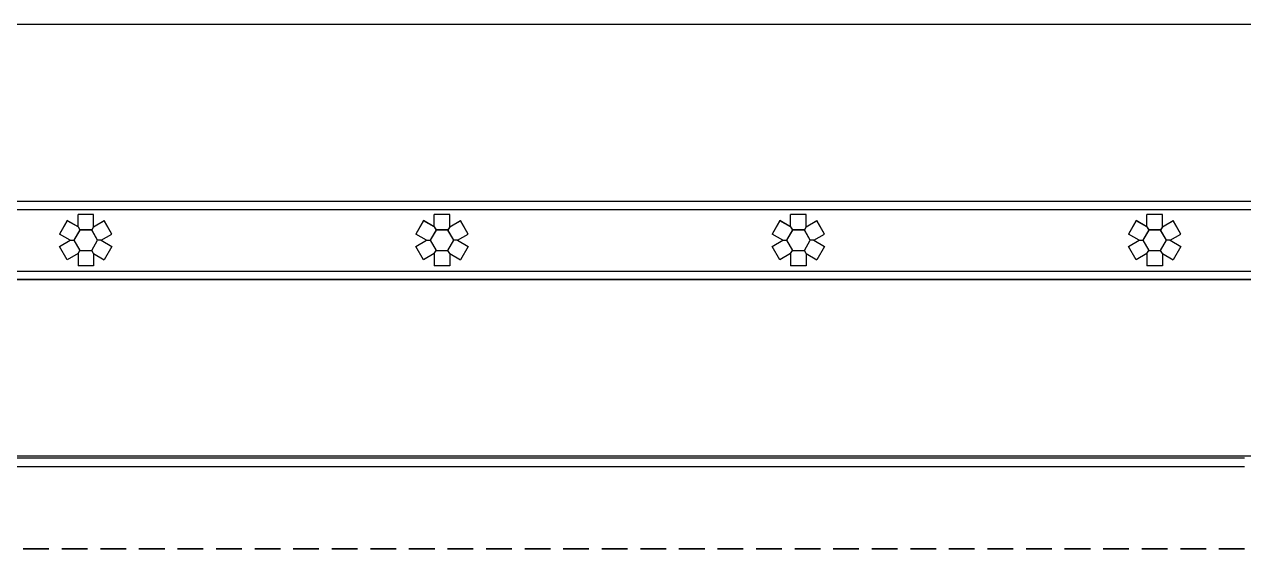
# Model space of a CAD drawing. Header units: millimetres. Extents: x 2128 to 2646, y 1972 to 2207.
# Drawn here: x 2371.97 to 2383.82, y 2028.49 to 2033.59 of the extents above; entities that cross this region are included whole.
import ezdxf

# ---------------------------------------------------------------- set-up
doc = ezdxf.new("R2010")
doc.units = ezdxf.units.MM
doc.linetypes.add('HIDDEN', pattern=[0.375, 0.25, -0.125])
for name, color, linetype in [('AR-CORRIMAO-guardacorpo-V1', 64, 'Continuous'), ('AR-CORRIMAO-V1', 52, 'Continuous'), ('AR-ESTMA-C', 1, 'Continuous'), ('AR-PISO-V1', 1, 'Continuous'), ('AR-PISO-V2', 2, 'Continuous'), ('AR-PROJ', 1, 'HIDDEN'), ('PLAT-CONG', 7, 'Continuous')]:
    doc.layers.add(name, color=color, linetype=linetype)

# ---------------------------------------------------------------- blocks, each defined once
blk = doc.blocks.new('pilar15')
at = {"layer": 'AR-ESTMA-C'}
for p, q in [((0.075, 0.25), (-0.075, 0.25)), ((-0.075, 0.13), (-0.075, 0.25)), ((0.075, 0.13), (0.075, 0.25)), ((-0.179, 0.19), (-0.254, 0.06)), ((-0.075, 0.13), (-0.179, 0.19)), ((-0.075, 0.13), (-0.058, 0.1)), ((0.075, 0.13), (0.058, 0.1)), ((0.075, 0.13), (0.179, 0.19)), ((0.254, 0.06), (0.179, 0.19)), ((-0.15, 0), (-0.254, 0.06)), ((-0.254, -0.06), (-0.15, 0)), ((-0.15, 0), (-0.115, 0)), ((0.15, 0), (0.115, 0)), ((0.15, 0), (0.254, 0.06)), ((0.15, 0), (0.254, -0.06)), ((-0.179, -0.19), (-0.254, -0.06)), ((-0.075, -0.13), (-0.058, -0.1)), ((0.075, -0.13), (0.058, -0.1)), ((0.254, -0.06), (0.179, -0.19)), ((-0.075, -0.13), (-0.179, -0.19)), ((-0.075, -0.13), (-0.075, -0.25)), ((0.075, -0.13), (0.179, -0.19)), ((0.075, -0.13), (0.075, -0.25)), ((0.075, -0.25), (-0.075, -0.25))]:
    blk.add_line(p, q, dxfattribs=at)
blk.add_lwpolyline([(0.058, 0.1), (-0.058, 0.1), (-0.115, 0), (-0.058, -0.1), (0.058, -0.1), (0.115, 0)], close=True, dxfattribs=at)
blk = doc.blocks.new('A$C5F2C59A8')
at = {"layer": 'AR-CORRIMAO-guardacorpo-V1', "ltscale": 0.25}
for p, q in [((20.431, 15.68), (45.701, 15.68)), ((20.426, 15.6), (45.781, 15.6))]:
    blk.add_line(p, q, dxfattribs=at)
at = {"layer": 'AR-CORRIMAO-V1'}
for p, q in [((20.426, 15), (46.407, 15)), ((20.426, 14.92), (46.407, 14.92)), ((33.426, 13.18), (21.426, 13.18)), ((21.426, 13.1), (33.426, 13.1))]:
    blk.add_line(p, q, dxfattribs=at)
at = {"layer": 'AR-PISO-V1'}
blk.add_line((47.525, 13.2), (20.426, 13.2), dxfattribs=at)
at = {"layer": 'AR-PISO-V2'}
blk.add_line((43.981, 17.4), (20.426, 17.4), dxfattribs=at)
at = {"layer": 'AR-PROJ'}
blk.add_line((20.426, 12.3), (48.139, 12.3), dxfattribs=at)
at = {"layer": 'AR-ESTMA-C', "ltscale": 0.25}
for p in [(22.158, 15.3), (25.622, 15.3), (29.087, 15.3), (32.551, 15.3)]:
    blk.add_blockref('pilar15', p, dxfattribs=at)
blk = doc.blocks.new('A$C63644613')
at = {"layer": 'AR-CORRIMAO-guardacorpo-V1', "ltscale": 0.25}
for p, q in [((15.576, 9.842), (40.931, 9.842)), ((15.581, 9.922), (40.851, 9.922))]:
    blk.add_line(p, q, dxfattribs=at)
at = {"layer": 'AR-CORRIMAO-V1'}
for p, q in [((15.576, 9.242), (41.557, 9.242)), ((15.576, 9.162), (41.557, 9.162)), ((28.576, 7.422), (16.576, 7.422)), ((16.576, 7.342), (28.576, 7.342))]:
    blk.add_line(p, q, dxfattribs=at)
at = {"layer": 'AR-PISO-V1'}
blk.add_line((42.675, 7.442), (15.576, 7.442), dxfattribs=at)
at = {"layer": 'AR-PROJ'}
blk.add_line((15.576, 6.542), (43.289, 6.542), dxfattribs=at)
at = {"layer": 'AR-ESTMA-C', "ltscale": 0.25}
for p in [(17.308, 9.542), (20.772, 9.542), (24.237, 9.542), (27.701, 9.542)]:
    blk.add_blockref('pilar15', p, dxfattribs=at)
blk = doc.blocks.new('A$C53EB3577')
at = {"layer": 'AR-CORRIMAO-guardacorpo-V1', "ltscale": 0.25}
for p, q in [((15.581, 18.38), (40.851, 18.38)), ((15.576, 18.3), (40.931, 18.3))]:
    blk.add_line(p, q, dxfattribs=at)
at = {"layer": 'AR-CORRIMAO-V1'}
for p, q in [((15.576, 17.7), (41.557, 17.7)), ((15.576, 17.62), (41.557, 17.62)), ((28.576, 15.88), (16.576, 15.88)), ((16.576, 15.8), (28.576, 15.8))]:
    blk.add_line(p, q, dxfattribs=at)
at = {"layer": 'AR-PISO-V1'}
blk.add_line((42.675, 15.9), (15.576, 15.9), dxfattribs=at)
at = {"layer": 'AR-PROJ'}
blk.add_line((15.576, 15), (43.289, 15), dxfattribs=at)
at = {"layer": 'AR-ESTMA-C', "ltscale": 0.25}
for p in [(17.308, 18), (20.772, 18), (24.237, 18), (27.701, 18)]:
    blk.add_blockref('pilar15', p, dxfattribs=at)

msp = doc.modelspace()

# ---------------------------------------------------------------- block references
at = {"layer": 'PLAT-CONG'}
for name, p in [('A$C5F2C59A8', (2350.406, 2016.194)), ('A$C63644613', (2355.256, 2021.953)), ('A$C53EB3577', (2355.256, 2013.495))]:
    msp.add_blockref(name, p, dxfattribs=at)

doc.saveas('drawing.dxf')
